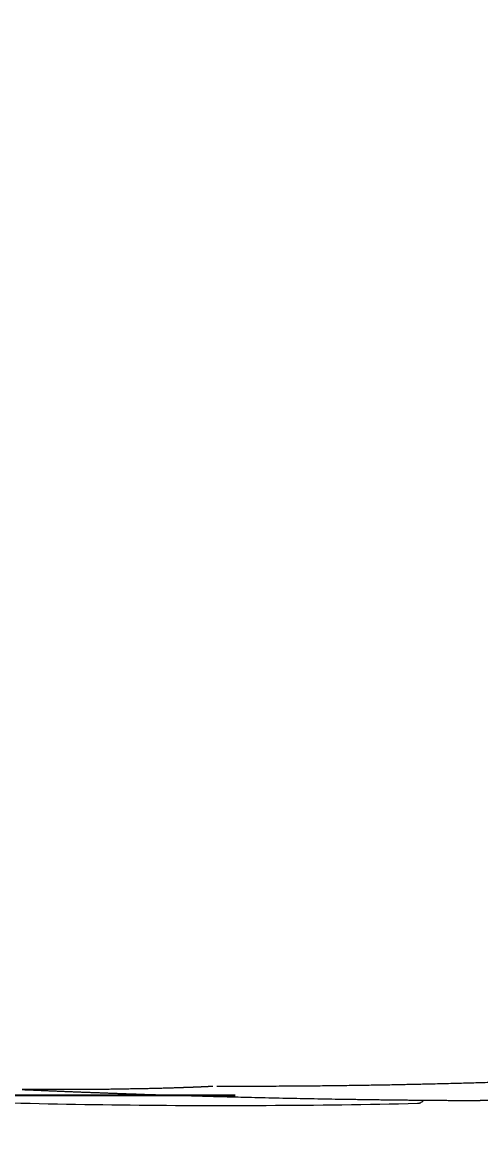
# Model space of a CAD drawing. Header units: millimetres. Extents: x 0 to 1800, y -67 to 2530.
# Drawn here: x 548.5 to 634.1, y 1339.3 to 1545.1 of the extents above; entities that cross this region are included whole.
import ezdxf

# ---------------------------------------------------------------- set-up
doc = ezdxf.new("R2010")
doc.units = ezdxf.units.MM
for name, color, linetype in [('내부선 및 부속', 4, 'Continuous'), ('외형선', 3, 'Continuous'), ('치수선', 7, 'Continuous')]:
    doc.layers.add(name, color=color, linetype=linetype)
doc.styles.add('____', font='')
doc.styles.get('____').set_extended_font_data('굴림')
doc.dimstyles.new('MSADIM', dxfattribs={"dimtxt": 33, "dimasz": 17, "dimexe": 10, "dimexo": 7.5, "dimgap": 10, "dimtad": 0, "dimtih": 1, "dimtoh": 1, "dimdec": 0, "dimzin": 1, "dimdsep": 46, "dimtxsty": '____', "dimcen": 11.25, "dimadec": 0, "dimazin": 0, "dimtfac": 1, "dimtdec": 0, "dimtix": 1, "dimtmove": 0, "dimatfit": 3, "dimfxl": 0, "dimtolj": 1, "dimtzin": 1, "dimarcsym": 0})

# ---------------------------------------------------------------- blocks, each defined once
blk = doc.blocks.new('*D37')
at = {"layer": '치수선', "color": 0, "linetype": 'Continuous', "lineweight": -2}
for p, q in [((588.21, 1745.09), (155.58, 1745.09)), ((165.58, 1728.09), (165.58, 1567.93)), ((165.58, 1362.09), (165.58, 1522.26)), ((588.21, 1345.09), (155.58, 1345.09))]:
    blk.add_line(p, q, dxfattribs=at)
at = {"layer": '치수선', "color": 0, "linetype": 'Continuous'}
for points in [[(162.75, 1728.09), (168.42, 1728.09), (165.58, 1745.09)], [(162.75, 1362.09), (168.42, 1362.09), (165.58, 1345.09)]]:
    blk.add_solid(points, dxfattribs=at)
at = {"layer": '치수선', "color": 0, "linetype": 'Continuous', "insert": (165.58, 1545.09), "char_height": 25, "attachment_point": 5, "style": '____'}
blk.add_mtext('\\A1;400', dxfattribs=at)
blk = doc.blocks.new('*D34')
at = {"layer": '치수선', "color": 0, "linetype": 'Continuous', "lineweight": -2}
for p, q in [((280.71, 1537.59), (280.71, 1220.49)), ((1003.36, 1537.59), (1003.36, 1220.49)), ((297.71, 1230.49), (604.9, 1230.49)), ((986.36, 1230.49), (679.16, 1230.49))]:
    blk.add_line(p, q, dxfattribs=at)
at = {"layer": '치수선', "color": 0, "linetype": 'Continuous'}
for points in [[(297.71, 1233.33), (297.71, 1227.66), (280.71, 1230.49)], [(986.36, 1233.33), (986.36, 1227.66), (1003.36, 1230.49)]]:
    blk.add_solid(points, dxfattribs=at)
at = {"layer": '치수선', "color": 0, "linetype": 'Continuous', "insert": (642.03, 1230.49), "char_height": 25, "attachment_point": 5, "style": '____'}
blk.add_mtext('\\A1;720', dxfattribs=at)
blk = doc.blocks.new('*D35')
at = {"layer": '치수선', "color": 0, "linetype": 'Continuous', "lineweight": -2}
for p, q in [((1003.36, 1537.59), (1003.36, 1159.08)), ((260.71, 1217.64), (260.71, 1159.08)), ((277.71, 1169.08), (594.9, 1169.08)), ((986.36, 1169.08), (669.16, 1169.08))]:
    blk.add_line(p, q, dxfattribs=at)
at = {"layer": '치수선', "color": 0, "linetype": 'Continuous'}
for points in [[(277.71, 1171.92), (277.71, 1166.25), (260.71, 1169.08)], [(986.36, 1171.92), (986.36, 1166.25), (1003.36, 1169.08)]]:
    blk.add_solid(points, dxfattribs=at)
at = {"layer": '치수선', "color": 0, "linetype": 'Continuous', "insert": (632.03, 1169.08), "char_height": 25, "attachment_point": 5, "style": '____'}
blk.add_mtext('\\A1;740', dxfattribs=at)

msp = doc.modelspace()

# ---------------------------------------------------------------- linework, layer by layer
at = {"layer": '내부선 및 부속', "linetype": 'Continuous', "lineweight": 13}
for points, knots in [([(750.35, 1355.14), (750.17, 1355.12), (749.8, 1355.08), (749.22, 1355.02), (748.6, 1354.96), (747.93, 1354.89), (747.22, 1354.82), (746.47, 1354.74), (745.67, 1354.66), (744.83, 1354.58), (743.94, 1354.49), (743.01, 1354.4), (742.04, 1354.31), (740.38, 1354.14), (738.18, 1353.93), (735.58, 1353.69), (733.38, 1353.48), (730.62, 1353.23), (727.01, 1352.91), (722.24, 1352.5), (716.97, 1352.06), (710.56, 1351.55), (703.54, 1351.02), (696.48, 1350.52), (690.65, 1350.13), (685.68, 1349.82), (681.23, 1349.55), (676.81, 1349.3), (672.44, 1349.06), (668.78, 1348.87), (665.84, 1348.72), (663.58, 1348.61), (661.34, 1348.51), (659.09, 1348.41), (657.19, 1348.32), (655.6, 1348.25), (654.33, 1348.2), (653, 1348.14), (651.62, 1348.09), (650.19, 1348.03), (648.71, 1347.97), (647.18, 1347.92), (645.47, 1347.85), (643.52, 1347.78), (641.29, 1347.71), (638.86, 1347.63), (636.23, 1347.54), (633.4, 1347.46), (630.38, 1347.38), (627.16, 1347.29), (624.54, 1347.23), (622.56, 1347.19), (621.26, 1347.16), (619.92, 1347.13), (618.51, 1347.1), (617.06, 1347.07), (615.56, 1347.05), (614, 1347.02), (612.4, 1347), (610.74, 1346.97), (609.03, 1346.95), (607.27, 1346.92), (605.46, 1346.9), (603.44, 1346.88), (601.23, 1346.86), (598.84, 1346.84), (596.46, 1346.83), (594.62, 1346.82), (593.33, 1346.82), (592.59, 1346.81), (591.86, 1346.81), (591.13, 1346.81), (590.41, 1346.81), (589.69, 1346.81), (588.98, 1346.81), (588.27, 1346.81), (587.57, 1346.81), (586.88, 1346.81), (586.19, 1346.81), (585.51, 1346.81), (585.05, 1346.81), (584.83, 1346.81)], [0, 0, 0, 0, 0.003191, 0.006643, 0.010356, 0.01433, 0.018564, 0.023058, 0.027812, 0.032826, 0.038098, 0.043629, 0.049419, 0.055466, 0.073343, 0.088825, 0.101923, 0.112645, 0.138082, 0.166519, 0.197932, 0.232298, 0.281282, 0.323475, 0.35895, 0.385834, 0.412504, 0.438963, 0.465213, 0.491255, 0.504806, 0.518348, 0.531879, 0.5454, 0.558911, 0.56631, 0.574017, 0.582031, 0.590353, 0.598981, 0.607915, 0.617155, 0.626699, 0.638998, 0.652521, 0.667263, 0.683222, 0.700394, 0.718775, 0.738361, 0.759149, 0.766747, 0.77467, 0.782919, 0.791493, 0.800392, 0.809614, 0.819161, 0.829031, 0.839224, 0.849739, 0.860576, 0.871734, 0.883213, 0.898007, 0.912794, 0.927575, 0.942349, 0.946985, 0.951588, 0.956157, 0.960692, 0.965193, 0.969661, 0.974096, 0.978497, 0.982864, 0.987198, 0.991499, 0.995766, 1, 1, 1, 1]), ([(584.09, 1346.81), (584.07, 1346.81), (584.03, 1346.81), (583.97, 1346.8), (583.92, 1346.8), (583.86, 1346.8), (583.8, 1346.8), (583.74, 1346.79), (583.68, 1346.79), (583.62, 1346.79), (583.57, 1346.78), (583.51, 1346.78), (583.45, 1346.78), (583.39, 1346.77), (583.33, 1346.77), (583.27, 1346.77), (583.21, 1346.77), (583.15, 1346.76), (583.08, 1346.76), (583.02, 1346.76), (582.96, 1346.75), (582.9, 1346.75), (582.84, 1346.75), (582.77, 1346.75), (582.71, 1346.74), (582.65, 1346.74), (582.59, 1346.74), (582.52, 1346.73), (582.46, 1346.73), (582.39, 1346.73), (582.33, 1346.72), (582.26, 1346.72), (582.2, 1346.72), (582.13, 1346.72), (582.07, 1346.71), (582, 1346.71), (581.94, 1346.71), (581.87, 1346.7), (581.8, 1346.7), (581.74, 1346.7), (581.67, 1346.7), (581.6, 1346.69), (581.53, 1346.69), (581.47, 1346.69), (581.4, 1346.68), (581.33, 1346.68), (581.26, 1346.68), (581.19, 1346.68), (581.12, 1346.67), (581.05, 1346.67), (580.98, 1346.67), (580.91, 1346.66), (580.84, 1346.66), (580.77, 1346.66), (580.7, 1346.66), (580.63, 1346.65), (580.56, 1346.65), (580.49, 1346.65), (580.41, 1346.64), (580.34, 1346.64), (580.27, 1346.64), (580.2, 1346.64), (580.12, 1346.63), (580.05, 1346.63), (579.97, 1346.63), (579.9, 1346.62), (579.83, 1346.62), (579.75, 1346.62), (579.68, 1346.62), (579.6, 1346.61), (579.52, 1346.61), (579.45, 1346.61), (579.37, 1346.61), (579.3, 1346.6), (579.22, 1346.6), (579.14, 1346.6), (579.07, 1346.59), (578.99, 1346.59), (578.91, 1346.59), (578.83, 1346.59), (578.75, 1346.58), (578.67, 1346.58), (578.6, 1346.58), (578.52, 1346.57), (578.44, 1346.57), (578.36, 1346.57), (578.07, 1346.56), (577.58, 1346.54), (576.86, 1346.52), (576.12, 1346.5), (575.37, 1346.48), (574.52, 1346.45), (573.58, 1346.43), (572.55, 1346.4), (571.49, 1346.38), (570.4, 1346.36), (569.28, 1346.34), (568.12, 1346.32), (566.93, 1346.3), (565.7, 1346.28), (564.44, 1346.26), (563.15, 1346.25), (561.85, 1346.24), (560.51, 1346.23), (559.13, 1346.22), (557.72, 1346.21), (556.27, 1346.21), (555.18, 1346.21), (554.46, 1346.21), (554.13, 1346.21), (553.79, 1346.21), (553.46, 1346.21), (553.12, 1346.21), (552.77, 1346.21), (552.43, 1346.21), (552.08, 1346.21), (551.74, 1346.21), (551.39, 1346.21), (551.03, 1346.21), (550.68, 1346.22), (550.32, 1346.22), (549.96, 1346.22), (549.6, 1346.22), (549.24, 1346.22), (548.88, 1346.23), (548.63, 1346.23), (548.51, 1346.23)], [0, 0, 0, 0, 0.002243, 0.004489, 0.006738, 0.00899, 0.011244, 0.0135, 0.01576, 0.018022, 0.020287, 0.022555, 0.024825, 0.027099, 0.029375, 0.031655, 0.033937, 0.036222, 0.03851, 0.040801, 0.043095, 0.045392, 0.047692, 0.049995, 0.052301, 0.054611, 0.056923, 0.059239, 0.061557, 0.063879, 0.066204, 0.068533, 0.070865, 0.0732, 0.075538, 0.077879, 0.080224, 0.082573, 0.084924, 0.087279, 0.089638, 0.092, 0.094365, 0.096734, 0.099107, 0.101483, 0.103862, 0.106245, 0.108632, 0.111022, 0.113416, 0.115814, 0.118215, 0.12062, 0.123029, 0.125441, 0.127857, 0.130277, 0.132701, 0.135128, 0.13756, 0.139995, 0.142434, 0.144877, 0.147324, 0.149775, 0.15223, 0.154689, 0.157152, 0.159619, 0.16209, 0.164565, 0.167044, 0.169527, 0.172014, 0.174506, 0.177001, 0.179501, 0.182005, 0.184513, 0.187025, 0.189542, 0.192063, 0.194588, 0.197117, 0.199651, 0.202189, 0.224028, 0.246155, 0.268583, 0.29132, 0.31438, 0.343819, 0.37356, 0.40362, 0.434017, 0.465349, 0.497134, 0.529389, 0.562129, 0.595955, 0.629934, 0.664075, 0.698389, 0.734037, 0.770185, 0.806844, 0.84403, 0.852353, 0.860716, 0.869117, 0.877559, 0.88604, 0.894561, 0.903123, 0.911725, 0.920367, 0.92905, 0.937774, 0.946539, 0.955346, 0.964193, 0.973082, 0.982013, 0.990985, 1, 1, 1, 1]), ([(548.51, 1346.23), (548.63, 1346.22), (548.87, 1346.21), (549.22, 1346.2), (549.58, 1346.18), (549.93, 1346.17), (550.29, 1346.15), (550.64, 1346.14), (551, 1346.12), (551.35, 1346.11), (551.71, 1346.09), (552.06, 1346.08), (552.41, 1346.06), (552.77, 1346.05), (553.12, 1346.03), (553.47, 1346.02), (553.82, 1346), (554.18, 1345.99), (554.53, 1345.97), (554.88, 1345.96), (555.23, 1345.94), (555.58, 1345.93), (555.93, 1345.92), (556.29, 1345.9), (556.64, 1345.89), (556.99, 1345.87), (557.34, 1345.86), (557.69, 1345.85), (558.03, 1345.83), (558.38, 1345.82), (558.73, 1345.81), (559.08, 1345.79), (559.43, 1345.78), (559.78, 1345.76), (560.13, 1345.75), (560.47, 1345.74), (560.82, 1345.72), (561.17, 1345.71), (561.52, 1345.7), (561.86, 1345.69), (562.21, 1345.67), (562.55, 1345.66), (562.9, 1345.65), (563.25, 1345.63), (563.59, 1345.62), (563.94, 1345.61), (564.28, 1345.6), (564.62, 1345.58), (564.97, 1345.57), (565.31, 1345.56), (565.66, 1345.55), (566, 1345.53), (566.34, 1345.52), (566.69, 1345.51), (567.03, 1345.5), (567.37, 1345.49), (567.71, 1345.47), (568.05, 1345.46), (568.4, 1345.45), (570, 1345.39), (572.87, 1345.3), (577, 1345.17), (581.12, 1345.05), (585.22, 1344.93), (589.68, 1344.82), (594.51, 1344.71), (599.72, 1344.59), (604.94, 1344.5), (608.81, 1344.43), (611.32, 1344.4), (612.48, 1344.38), (613.64, 1344.36), (614.81, 1344.35), (615.97, 1344.33), (617.14, 1344.32), (618.3, 1344.31), (619.47, 1344.29), (620.64, 1344.28), (621.81, 1344.27), (622.73, 1344.26), (623.26, 1344.26), (623.4, 1344.26)], [0, 0, 0, 0, 0.0044446, 0.0088845, 0.0133196, 0.01775, 0.0221755, 0.0265964, 0.0310124, 0.0354238, 0.0398304, 0.0442322, 0.0486293, 0.0530217, 0.0574093, 0.0617922, 0.0661704, 0.0705438, 0.0749125, 0.0792765, 0.0836358, 0.0879904, 0.0923403, 0.0966855, 0.1010259, 0.1053617, 0.1096928, 0.1140192, 0.1183409, 0.1226579, 0.1269702, 0.1312778, 0.1355808, 0.139879, 0.1441726, 0.1484615, 0.1527458, 0.1570254, 0.1613003, 0.1655706, 0.1698362, 0.1740971, 0.1783534, 0.1826051, 0.186852, 0.1910944, 0.1953321, 0.1995651, 0.2037935, 0.2080173, 0.2122364, 0.2164509, 0.2206608, 0.224866, 0.2290666, 0.2332626, 0.2374539, 0.2416406, 0.2458227, 0.2500002, 0.3006866, 0.3510204, 0.401008, 0.4506553, 0.4999678, 0.562667, 0.6252231, 0.6876523, 0.7499701, 0.763779, 0.7775966, 0.7914229, 0.8052583, 0.8191028, 0.8329568, 0.8468204, 0.8606937, 0.8745769, 0.8884703, 0.902374, 0.9073863, 0.9073863, 0.9073863, 0.9073863]), ([(548.51, 1346.23), (548.63, 1346.22), (548.87, 1346.21), (549.22, 1346.2), (549.58, 1346.18), (549.93, 1346.17), (550.29, 1346.15), (550.64, 1346.14), (551, 1346.12), (551.35, 1346.11), (551.71, 1346.09), (552.06, 1346.08), (552.41, 1346.06), (552.77, 1346.05), (553.12, 1346.03), (553.47, 1346.02), (553.82, 1346), (554.18, 1345.99), (554.53, 1345.97), (554.88, 1345.96), (555.23, 1345.94), (555.58, 1345.93), (555.93, 1345.92), (556.29, 1345.9), (556.64, 1345.89), (556.99, 1345.87), (557.34, 1345.86), (557.69, 1345.85), (558.03, 1345.83), (558.38, 1345.82), (558.73, 1345.81), (559.08, 1345.79), (559.43, 1345.78), (559.78, 1345.76), (560.13, 1345.75), (560.47, 1345.74), (560.82, 1345.72), (561.17, 1345.71), (561.52, 1345.7), (561.86, 1345.69), (562.21, 1345.67), (562.55, 1345.66), (562.9, 1345.65), (563.25, 1345.63), (563.59, 1345.62), (563.94, 1345.61), (564.28, 1345.6), (564.62, 1345.58), (564.97, 1345.57), (565.31, 1345.56), (565.66, 1345.55), (566, 1345.53), (566.34, 1345.52), (566.69, 1345.51), (567.03, 1345.5), (567.37, 1345.49), (567.71, 1345.47), (568.05, 1345.46), (568.4, 1345.45), (570, 1345.39), (572.87, 1345.3), (577, 1345.17), (581.12, 1345.05), (584.58, 1344.95), (586.67, 1344.9), (587.4, 1344.88)], [0, 0, 0, 0, 0.0044446, 0.0088845, 0.0133196, 0.01775, 0.0221755, 0.0265964, 0.0310124, 0.0354238, 0.0398304, 0.0442322, 0.0486293, 0.0530217, 0.0574093, 0.0617922, 0.0661704, 0.0705438, 0.0749125, 0.0792765, 0.0836358, 0.0879904, 0.0923403, 0.0966855, 0.1010259, 0.1053617, 0.1096928, 0.1140192, 0.1183409, 0.1226579, 0.1269702, 0.1312778, 0.1355808, 0.139879, 0.1441726, 0.1484615, 0.1527458, 0.1570254, 0.1613003, 0.1655706, 0.1698362, 0.1740971, 0.1783534, 0.1826051, 0.186852, 0.1910944, 0.1953321, 0.1995651, 0.2037935, 0.2080173, 0.2122364, 0.2164509, 0.2206608, 0.224866, 0.2290666, 0.2332626, 0.2374539, 0.2416406, 0.2458227, 0.2500002, 0.3006866, 0.3510204, 0.401008, 0.4506553, 0.4768621, 0.4768621, 0.4768621, 0.4768621])]:
    msp.add_open_spline(points, degree=3, knots=knots, dxfattribs=at)
at = {"layer": '외형선', "linetype": 'Continuous', "lineweight": 13}
for points, knots in [([(395.11, 1354.74), (406.9, 1353.32), (436.84, 1350.04), (485.18, 1346.15), (539.85, 1343.62), (585.55, 1343.08), (612.87, 1343.45), (622.24, 1343.66)], [0, 0, 0, 0, 0.156405, 0.395683, 0.634962, 0.87424, 1, 1, 1, 1]), ([(622.24, 1343.66), (622.34, 1343.66), (622.43, 1343.67), (622.57, 1343.71), (622.62, 1343.72), (622.69, 1343.74), (622.71, 1343.75), (622.76, 1343.77), (622.78, 1343.77), (622.89, 1343.82), (622.98, 1343.87), (623.1, 1343.95), (623.13, 1343.98), (623.21, 1344.04), (623.24, 1344.08), (623.32, 1344.16), (623.36, 1344.2), (623.4, 1344.26)], [0, 0, 0, 0, 0.2119093, 0.2119093, 0.3178639, 0.3178639, 0.3708412, 0.3708412, 0.4238186, 0.4238186, 0.6357278, 0.6357278, 0.7416825, 0.7416825, 0.8476371, 0.8476371, 0.9868679, 0.9868679, 0.9868679, 0.9868679]), ([(623.4, 1344.26), (623.65, 1344.25), (624.29, 1344.25), (625.33, 1344.24), (626.5, 1344.23), (627.68, 1344.22), (628.86, 1344.21), (630.04, 1344.21), (630.83, 1344.2), (631.22, 1344.2)], [0.9073863, 0.9073863, 0.9073863, 0.9073863, 0.91628804, 0.93021271, 0.94414813, 0.95809443, 0.97205175, 0.98602023, 1, 1, 1, 1]), ([(631.22, 1344.2), (631.23, 1344.2), (631.26, 1344.2), (631.31, 1344.2), (631.35, 1344.2), (631.4, 1344.2), (631.44, 1344.2), (631.49, 1344.2), (631.53, 1344.2), (631.58, 1344.2), (631.62, 1344.2), (631.67, 1344.2), (631.72, 1344.2), (631.76, 1344.2), (631.81, 1344.2), (631.85, 1344.2), (631.9, 1344.2), (631.94, 1344.2), (631.99, 1344.2), (632.04, 1344.2), (632.08, 1344.2), (632.13, 1344.2), (632.18, 1344.2), (632.22, 1344.2), (632.27, 1344.2), (632.32, 1344.2), (632.36, 1344.2), (632.41, 1344.2), (632.46, 1344.2), (632.5, 1344.2), (632.55, 1344.2), (632.6, 1344.2), (632.65, 1344.2), (632.69, 1344.2), (632.74, 1344.2), (632.79, 1344.2), (632.84, 1344.2), (632.88, 1344.2), (632.93, 1344.2), (632.98, 1344.2), (633.03, 1344.21), (633.07, 1344.21), (633.12, 1344.21), (633.17, 1344.21), (633.22, 1344.21), (633.27, 1344.21), (633.32, 1344.21), (633.36, 1344.21), (633.41, 1344.21), (633.46, 1344.21), (633.51, 1344.21), (633.56, 1344.21), (633.61, 1344.21), (633.66, 1344.21), (633.71, 1344.21), (633.76, 1344.21), (633.81, 1344.21), (633.85, 1344.21), (633.9, 1344.22), (633.97, 1344.22), (634.05, 1344.22), (634.15, 1344.22), (634.25, 1344.22), (634.36, 1344.22), (634.46, 1344.22), (634.56, 1344.23), (634.66, 1344.23), (634.76, 1344.23), (634.86, 1344.23), (634.96, 1344.23), (635.06, 1344.24), (635.16, 1344.24), (635.27, 1344.24), (635.37, 1344.24), (635.47, 1344.25), (635.57, 1344.25), (635.67, 1344.25), (635.77, 1344.25), (635.88, 1344.26), (635.98, 1344.26), (636.08, 1344.26), (636.18, 1344.26), (636.29, 1344.27), (636.39, 1344.27), (636.49, 1344.27), (636.59, 1344.28), (636.7, 1344.28), (636.8, 1344.28), (636.87, 1344.28), (636.9, 1344.29)], [0, 0, 0, 0, 0.008719, 0.017432, 0.026137, 0.034837, 0.04353, 0.052217, 0.060898, 0.069573, 0.078243, 0.086908, 0.095567, 0.104221, 0.11287, 0.121515, 0.130156, 0.138792, 0.147423, 0.156051, 0.164676, 0.173296, 0.181914, 0.190528, 0.199139, 0.207747, 0.216352, 0.224955, 0.233556, 0.242155, 0.250751, 0.259346, 0.267939, 0.276531, 0.285122, 0.293711, 0.3023, 0.310888, 0.319475, 0.328062, 0.336649, 0.345236, 0.353823, 0.362411, 0.370999, 0.379587, 0.388177, 0.396767, 0.405359, 0.413952, 0.422547, 0.431143, 0.439742, 0.448342, 0.456945, 0.46555, 0.474158, 0.482768, 0.491382, 0.499998, 0.51738, 0.53474, 0.552078, 0.569397, 0.586698, 0.603981, 0.621249, 0.638503, 0.655745, 0.672974, 0.690194, 0.707405, 0.724609, 0.741807, 0.759001, 0.776191, 0.79338, 0.810568, 0.827758, 0.844949, 0.862144, 0.879345, 0.896551, 0.913766, 0.930989, 0.948223, 0.965469, 0.982727, 1, 1, 1, 1])]:
    msp.add_open_spline(points, degree=3, knots=knots, dxfattribs=at)

# ---------------------------------------------------------------- dimensions: what is measured, and where the dimension line sits
at = {"layer": '치수선', "linetype": 'Continuous'}
dim = msp.add_linear_dim(base=(165.58, 1345.09), p1=(595.71, 1745.09), p2=(595.71, 1345.09), angle=90, dimstyle='MSADIM', override={"dimtxt": 25}, dxfattribs=at)
dim.commit()
dim.dimension.update_dxf_attribs({"geometry": '*D37', "text_midpoint": (165.58, 1545.09)})
for base, p2, text, picture, middle in [((260.71, 1169.08), (260.71, 1225.14), '740', '*D35', (632.03, 1169.08)), ((280.71, 1230.49), (280.71, 1545.09), '720', '*D34', (642.03, 1230.49))]:
    dim = msp.add_linear_dim(base=base, p1=(1003.36, 1545.09), p2=p2, text=text, dimstyle='MSADIM', override={"dimtxt": 25}, dxfattribs=at)
    dim.commit()
    dim.dimension.update_dxf_attribs({"geometry": picture, "text_midpoint": middle})

doc.saveas('drawing.dxf')
